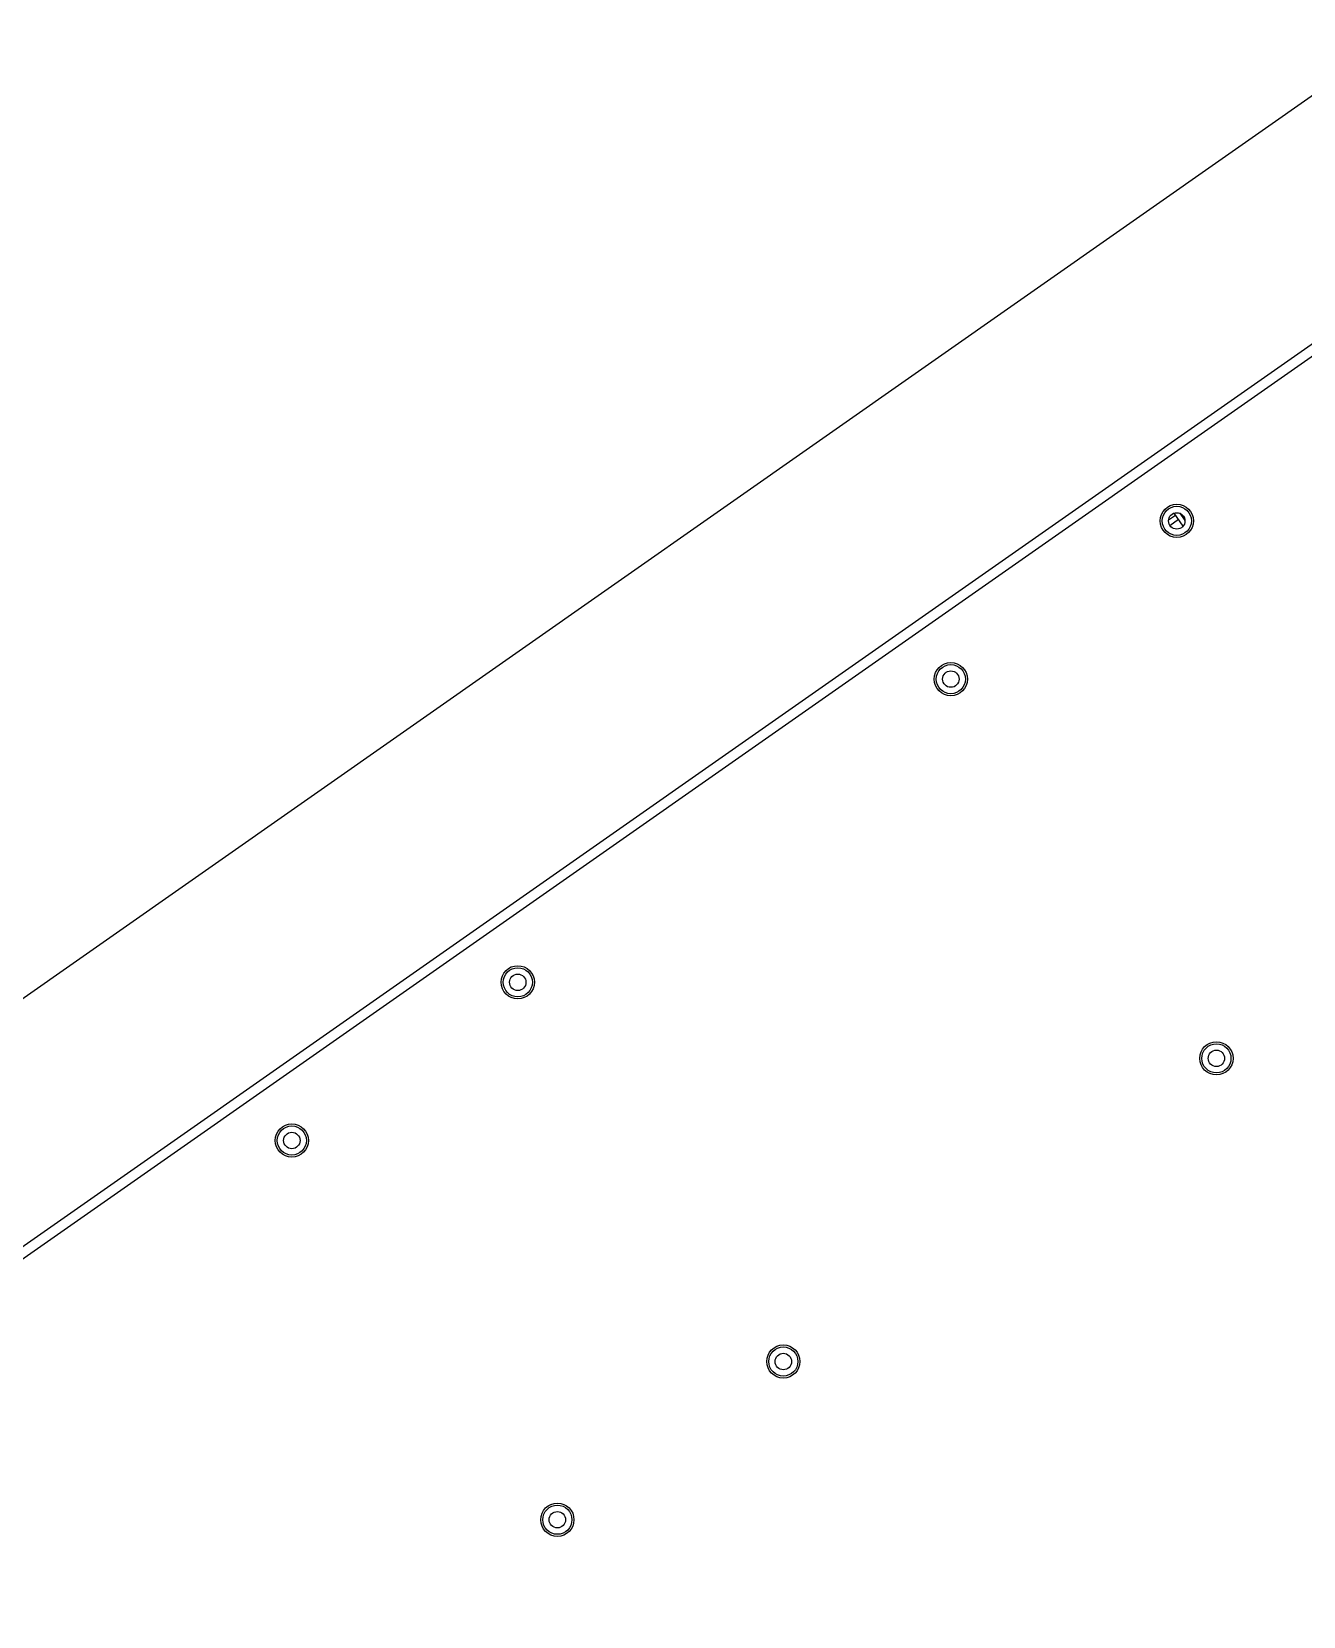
# Model space of a CAD drawing. Header units: millimetres. Extents: x 152904052 to 153933663, y 538271515 to 539240469.
# Drawn here: x 153465044.8 to 153465432, y 538578493.8 to 538578976.4 of the extents above; entities that cross this region are included whole.
import ezdxf

# ---------------------------------------------------------------- set-up
doc = ezdxf.new("R2010")
doc.units = ezdxf.units.MM
doc.layers.add('POWR', color=5, linetype='Continuous')

msp = doc.modelspace()

# ---------------------------------------------------------------- linework, layer by layer
at = {"layer": 'POWR', "color": 7}
for p, q in [((153465693.97, 538579138.37), (153464849.42, 538578547.01)), ((153465729.47, 538579087.66), (153464884.93, 538578496.3)), ((153465731.25, 538579085.12), (153464886.71, 538578493.76)), ((153465391.02, 538578827.73), (153465393.1, 538578829.18)), ((153465395.45, 538578825.82), (153465392.7, 538578829.75)), ((153465394.44, 538578829.7), (153465396, 538578827.48)), ((153465395.16, 538578828.67), (153465395.49, 538578828.9)), ((153465391.4, 538578826.03), (153465394.02, 538578827.87))]:
    msp.add_line(p, q, dxfattribs=at)
for centre, radius in [((153465393.5, 538578827.39), 5.06), ((153465393.5, 538578827.39), 4.44), ((153465393.5, 538578827.39), 2.5), ((153465324.69, 538578779.2), 5.06), ((153465324.69, 538578779.2), 4.44), ((153465324.69, 538578779.2), 2.5), ((153465192.81, 538578686.86), 5.06), ((153465192.81, 538578686.86), 4.44), ((153465192.81, 538578686.86), 2.5), ((153465405.57, 538578663.7), 5.06), ((153465405.57, 538578663.7), 4.44), ((153465405.57, 538578663.7), 2.5), ((153465124, 538578638.68), 5.06), ((153465124, 538578638.68), 4.44), ((153465124, 538578638.68), 2.5), ((153465273.68, 538578571.36), 5.06), ((153465273.68, 538578571.36), 4.44), ((153465273.68, 538578571.36), 2.5), ((153465204.87, 538578523.18), 5.06), ((153465204.87, 538578523.18), 4.44), ((153465204.87, 538578523.18), 2.5)]:
    msp.add_circle(centre, radius, dxfattribs=at)

doc.saveas('drawing.dxf')
